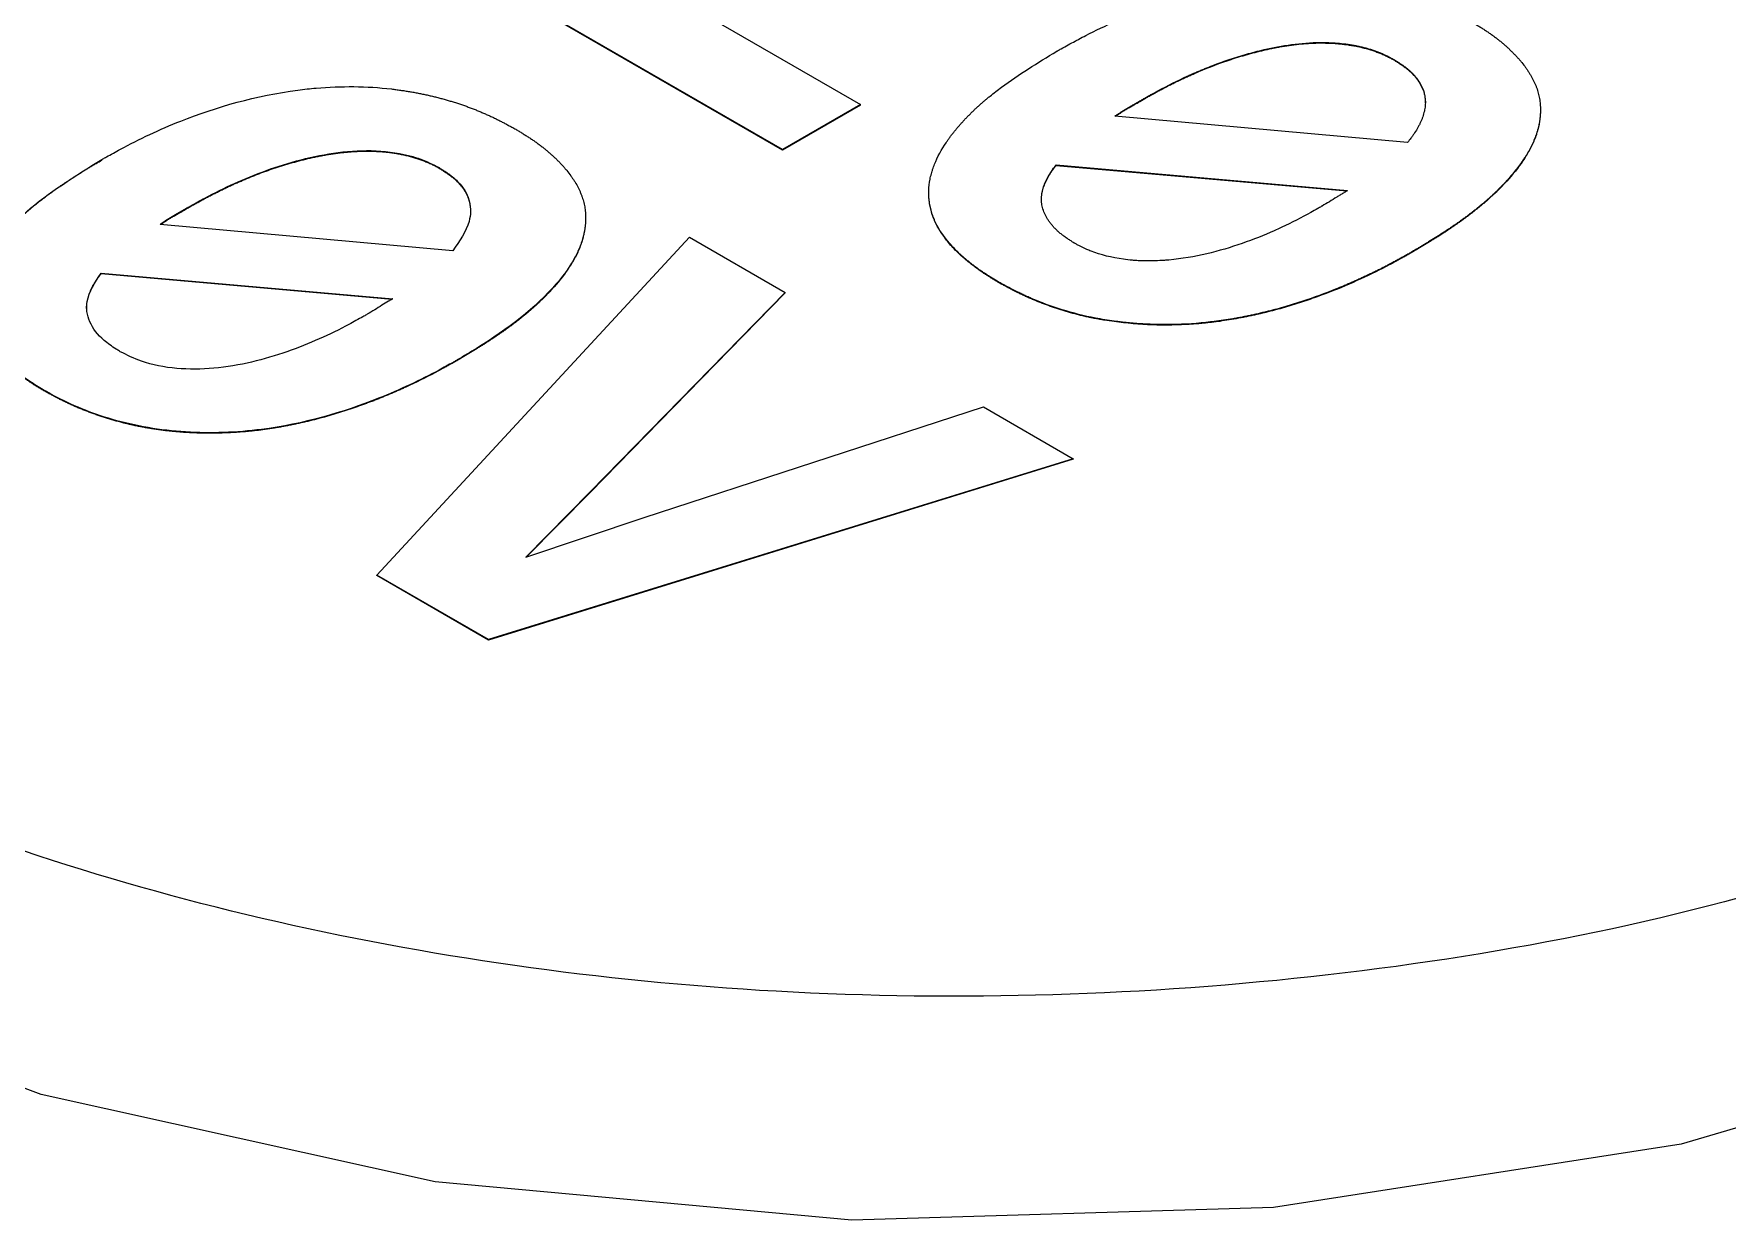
# Model space of a CAD drawing. Header units: millimetres. Extents: x -37 to 256, y 6 to 200.
# Drawn here: x 21.384 to 23.481, y 171.261 to 172.729 of the extents above; entities that cross this region are included whole.
import ezdxf

# ---------------------------------------------------------------- set-up
doc = ezdxf.new("R2010")
doc.units = ezdxf.units.MM

msp = doc.modelspace()

# ---------------------------------------------------------------- linework, layer by layer
at = {"color": 7, "linetype": 'Continuous', "lineweight": 15}
for p, q in [((22.3113, 172.5861), (21.9327, 172.8046)), ((22.3113, 172.5855), (21.9327, 172.804)), ((22.1743, 172.7767), (22.4079, 172.6419)), ((22.4079, 172.6419), (22.3113, 172.5861)), ((22.4079, 172.6413), (22.3113, 172.5855)), ((22.4079, 172.6413), (22.4079, 172.6419)), ((23.0854, 172.5949), (22.7229, 172.6274)), ((22.3113, 172.5861), (22.3113, 172.5855)), ((22.6501, 172.5672), (23.0111, 172.5354)), ((22.6501, 172.5672), (22.6501, 172.5666)), ((22.6501, 172.5666), (23.0102, 172.5349)), ((21.9031, 172.461), (21.5406, 172.4936)), ((21.809, 172.0596), (22.1962, 172.4778)), ((22.1962, 172.4778), (22.3147, 172.4094)), ((23.0911, 172.4591), (23.0911, 172.4597)), ((21.4677, 172.4333), (21.8288, 172.4016)), ((21.4677, 172.4333), (21.4677, 172.4327)), ((21.4677, 172.4327), (21.8279, 172.4011)), ((22.5792, 172.4215), (22.5792, 172.4221)), ((22.3147, 172.4094), (22.0732, 172.1624)), ((22.3147, 172.4088), (22.0732, 172.1618)), ((22.3147, 172.4088), (22.3147, 172.4094)), ((21.9087, 172.3252), (21.9087, 172.3258)), ((21.3969, 172.2876), (21.3969, 172.2883)), ((22.1403, 172.131), (22.5602, 172.2677)), ((22.5602, 172.2677), (22.6714, 172.2035)), ((22.6714, 172.2035), (21.9475, 171.9797)), ((22.6714, 172.2028), (21.9475, 171.9791)), ((22.6714, 172.2035), (22.6714, 172.2028)), ((22.0732, 172.1624), (21.9934, 172.0818)), ((22.0732, 172.1618), (21.9943, 172.0821)), ((22.0732, 172.1618), (22.0732, 172.1624)), ((21.9934, 172.0818), (22.1403, 172.131)), ((21.9475, 171.9797), (21.809, 172.0596)), ((21.809, 172.059), (21.809, 172.0596)), ((21.9475, 171.9791), (21.809, 172.059)), ((21.9475, 171.9791), (21.9475, 171.9797))]:
    msp.add_line(p, q, dxfattribs=at)
at = {"color": 8, "linetype": 'Continuous', "lineweight": 15, "flags": 128}
msp.add_lwpolyline([(25.0279, 172.6778), (24.9975, 172.4768), (24.8622, 172.1853), (24.6249, 171.9165), (24.296, 171.682), (23.8898, 171.4922), (23.4242, 171.3552), (22.9193, 171.2771), (22.3974, 171.2613), (21.8812, 171.3085), (21.3933, 171.4166), (20.9549, 171.5809), (20.5854, 171.7943), (20.3007, 172.0473), (20.1134, 172.329), (20.0317, 172.627), (20.0282, 172.7025)], dxfattribs=at)
at = {"color": 7, "linetype": 'Continuous', "lineweight": 15}
for points, knots in [([(25.0172, 172.6733), (25.0203, 172.7281), (25.0288, 172.8795), (24.9471, 173.1226), (24.789, 173.3832), (24.5625, 173.612), (24.2888, 173.8041), (23.9701, 173.9643), (23.6414, 174.0799), (23.3252, 174.1561), (23.0201, 174.205), (22.7561, 174.2276), (22.5837, 174.2296), (22.5282, 174.2303)], [0, 0, 0, 0, 0.063374, 0.174989, 0.286867, 0.396978, 0.503607, 0.605313, 0.714331, 0.795474, 0.867184, 0.957305, 1, 1, 1, 1]), ([(22.5691, 174.1934), (22.7879, 174.1806), (23.2352, 174.1545), (23.8509, 173.9749), (24.3513, 173.7066), (24.69, 173.3698), (24.8514, 172.9917), (24.8141, 172.5981), (24.5871, 172.2221), (24.2967, 172.0239), (24.1546, 171.927)], [0, 0, 0, 0, 0.1222914, 0.25, 0.3777086, 0.5, 0.6222914, 0.75, 0.8777086, 1, 1, 1, 1]), ([(24.1546, 171.927), (23.9867, 171.845), (23.6434, 171.6773), (22.9921, 171.5463), (22.3102, 171.5247), (21.6552, 171.6179), (21.0718, 171.8134), (20.607, 172.1023), (20.296, 172.4577), (20.2507, 172.716), (20.2286, 172.8423)], [0, 0, 0, 0, 0.122291, 0.25, 0.377709, 0.5, 0.622291, 0.75, 0.877709, 1, 1, 1, 1]), ([(22.6511, 172.7079), (22.6514, 172.7081), (22.6532, 172.7091), (22.6608, 172.7133), (22.6695, 172.7181), (22.6797, 172.7235), (22.696, 172.7321), (22.713, 172.7402), (22.729, 172.7472), (22.7338, 172.7492), (22.7387, 172.7512), (22.7436, 172.7532), (22.7485, 172.7552), (22.7527, 172.7568), (22.7568, 172.7584), (22.766, 172.7619), (22.7762, 172.7656), (22.7866, 172.769), (22.791, 172.7704), (22.7954, 172.7718), (22.8051, 172.7748), (22.815, 172.7776), (22.825, 172.7802), (22.8314, 172.7818), (22.8518, 172.7867), (22.8861, 172.7933), (22.948, 172.7995), (22.9965, 172.7973), (23.0286, 172.7923), (23.0322, 172.7917), (23.0366, 172.791), (23.0401, 172.7903), (23.0445, 172.7895), (23.048, 172.7888), (23.0523, 172.7879), (23.0558, 172.7871), (23.0601, 172.7861), (23.0635, 172.7853), (23.0677, 172.7842), (23.0719, 172.7831), (23.0819, 172.7803), (23.0962, 172.7758), (23.1265, 172.7647), (23.1476, 172.7535), (23.1634, 172.7451)], [0, 0, 0, 0, 0.002571, 0.012857, 0.054, 0.064286, 0.084857, 0.167201, 0.177487, 0.187773, 0.198059, 0.208344, 0.21863, 0.228916, 0.234058, 0.244344, 0.285496, 0.295782, 0.306068, 0.311211, 0.321496, 0.362655, 0.367798, 0.378084, 0.398657, 0.481092, 0.563642, 0.720492, 0.725245, 0.734751, 0.739504, 0.74901, 0.753763, 0.763269, 0.768022, 0.777529, 0.782282, 0.791788, 0.796541, 0.806047, 0.815553, 0.853606, 0.889864, 1, 1, 1, 1]), ([(23.1634, 172.7451), (23.1638, 172.7449), (23.1655, 172.7439), (23.1679, 172.7424), (23.1707, 172.7407), (23.1734, 172.739), (23.1761, 172.7373), (23.1788, 172.7356), (23.1814, 172.7339), (23.1841, 172.7322), (23.1866, 172.7304), (23.1892, 172.7286), (23.1917, 172.7268), (23.1941, 172.725), (23.1959, 172.7236), (23.1983, 172.7217), (23.2006, 172.7199), (23.2029, 172.718), (23.2051, 172.716), (23.2073, 172.7141), (23.2095, 172.7122), (23.211, 172.7107), (23.2131, 172.7087), (23.2151, 172.7067), (23.2171, 172.7047), (23.2191, 172.7027), (23.2214, 172.7002), (23.2242, 172.6971), (23.2276, 172.6929), (23.2309, 172.6887), (23.2339, 172.6844), (23.236, 172.6812), (23.2386, 172.6768), (23.241, 172.6724), (23.243, 172.6679), (23.2445, 172.6645), (23.2461, 172.66), (23.2475, 172.6555), (23.2485, 172.6509), (23.2491, 172.6474), (23.2496, 172.6428), (23.2499, 172.6388), (23.2499, 172.6353), (23.2499, 172.6336), (23.2498, 172.6313), (23.2497, 172.629), (23.2495, 172.6267), (23.2493, 172.6249), (23.2491, 172.6226), (23.2487, 172.6203), (23.2483, 172.618), (23.2478, 172.6158), (23.2473, 172.6135), (23.2467, 172.6112), (23.246, 172.6089), (23.2453, 172.6066), (23.2446, 172.6044), (23.2438, 172.6021), (23.2429, 172.5998), (23.2417, 172.597), (23.2408, 172.5948), (23.2397, 172.5926), (23.2386, 172.5903), (23.2375, 172.5881), (23.236, 172.5854), (23.2348, 172.5832), (23.2332, 172.5804), (23.2318, 172.5783), (23.2301, 172.5756), (23.2287, 172.5734), (23.2268, 172.5707), (23.2253, 172.5686), (23.2233, 172.5659), (23.2217, 172.5638), (23.2197, 172.5612), (23.218, 172.5591), (23.2159, 172.5565), (23.2137, 172.5539), (23.2115, 172.5513), (23.2092, 172.5487), (23.2074, 172.5467), (23.205, 172.5441), (23.2026, 172.5416), (23.1996, 172.5386), (23.1971, 172.5361), (23.1946, 172.5336), (23.192, 172.5311), (23.1893, 172.5287), (23.1866, 172.5263), (23.1839, 172.5238), (23.1806, 172.521), (23.1772, 172.5181), (23.1743, 172.5157), (23.1714, 172.5134), (23.1685, 172.511), (23.165, 172.5082), (23.1613, 172.5055), (23.1577, 172.5027), (23.154, 172.5), (23.1502, 172.4973), (23.1464, 172.4946), (23.1426, 172.492), (23.1387, 172.4893), (23.1348, 172.4867), (23.1308, 172.4841), (23.1268, 172.4815), (23.1228, 172.4789), (23.1187, 172.4764), (23.1146, 172.4739), (23.1105, 172.4713), (23.1064, 172.4688), (23.1022, 172.4663), (23.0971, 172.4633), (23.0934, 172.4611), (23.0911, 172.4597)], [0, 0, 0, 0, 0.002647, 0.013237, 0.018532, 0.023826, 0.034416, 0.039711, 0.045006, 0.055596, 0.06089, 0.066185, 0.076775, 0.08207, 0.087365, 0.09266, 0.10325, 0.108545, 0.113839, 0.124429, 0.129724, 0.135019, 0.140314, 0.150904, 0.156199, 0.161494, 0.172084, 0.182674, 0.193264, 0.214448, 0.225038, 0.235629, 0.246219, 0.267404, 0.277994, 0.288585, 0.299175, 0.320363, 0.330953, 0.341544, 0.352134, 0.373319, 0.378614, 0.383909, 0.389204, 0.399794, 0.405089, 0.410383, 0.415678, 0.426268, 0.431563, 0.436858, 0.447448, 0.452743, 0.458038, 0.468628, 0.473923, 0.479218, 0.489808, 0.495102, 0.505692, 0.510987, 0.516282, 0.526872, 0.532167, 0.542757, 0.548052, 0.558642, 0.563936, 0.574526, 0.579821, 0.590411, 0.595706, 0.606295, 0.61159, 0.62218, 0.627475, 0.638064, 0.648654, 0.653949, 0.664539, 0.669833, 0.680423, 0.691013, 0.701603, 0.706897, 0.717487, 0.728077, 0.733371, 0.743961, 0.754551, 0.76514, 0.77573, 0.781025, 0.791614, 0.802204, 0.812794, 0.823383, 0.833973, 0.844563, 0.855152, 0.865742, 0.876332, 0.886921, 0.897511, 0.9081, 0.91869, 0.929279, 0.939869, 0.950459, 0.961048, 0.971638, 0.982227, 1, 1, 1, 1]), ([(22.7558, 172.6474), (22.7561, 172.6476), (22.7579, 172.6486), (22.7604, 172.65), (22.764, 172.6521), (22.769, 172.6549), (22.7849, 172.6637), (22.8016, 172.672), (22.8166, 172.6788), (22.8197, 172.6802), (22.8221, 172.6812), (22.8253, 172.6826), (22.8293, 172.6843), (22.8359, 172.687), (22.854, 172.6942), (22.8784, 172.7024), (22.9218, 172.7137), (22.9544, 172.7186), (22.9808, 172.7187), (22.9905, 172.7186), (23.001, 172.7178), (23.0104, 172.7166), (23.0147, 172.7159), (23.018, 172.7154), (23.0222, 172.7146), (23.0263, 172.7137), (23.0304, 172.7127), (23.0344, 172.7117), (23.0375, 172.7108), (23.0414, 172.7096), (23.0444, 172.7086), (23.0481, 172.7072), (23.0511, 172.7061), (23.0546, 172.7046), (23.0581, 172.7031), (23.0614, 172.7014), (23.0649, 172.6996), (23.067, 172.6984), (23.0685, 172.6976)], [0, 0, 0, 0, 0.004167, 0.020837, 0.029171, 0.045841, 0.07918, 0.212653, 0.229322, 0.237657, 0.245992, 0.254326, 0.270996, 0.287666, 0.321007, 0.454626, 0.52134, 0.719405, 0.726715, 0.741338, 0.800022, 0.814646, 0.821956, 0.83658, 0.843891, 0.858515, 0.873139, 0.88045, 0.895074, 0.902385, 0.917009, 0.924319, 0.938944, 0.946255, 0.960881, 0.975504, 0.982815, 1, 1, 1, 1]), ([(22.7558, 172.6468), (22.7561, 172.647), (22.7579, 172.648), (22.7604, 172.6494), (22.764, 172.6514), (22.7669, 172.6531), (22.7705, 172.6551), (22.7734, 172.6567), (22.777, 172.6586), (22.7799, 172.6602), (22.7829, 172.6618), (22.7858, 172.6633), (22.7888, 172.6649), (22.7918, 172.6664), (22.7948, 172.6679), (22.7979, 172.6694), (22.8017, 172.6713), (22.8048, 172.6727), (22.8079, 172.6742), (22.8102, 172.6753), (22.8134, 172.6767), (22.8189, 172.6792), (22.8365, 172.6869), (22.8549, 172.6939), (22.8724, 172.6995), (22.8777, 172.7012), (22.883, 172.7027), (22.8884, 172.7043), (22.8938, 172.7057), (22.8993, 172.7072), (22.9048, 172.7085), (22.9104, 172.7098), (22.916, 172.7111), (22.9216, 172.7122), (22.9273, 172.7133), (22.9331, 172.7142), (22.9389, 172.7151), (22.9506, 172.7167), (22.9626, 172.7177), (22.9746, 172.7181), (22.9796, 172.7181), (22.9846, 172.718), (22.9886, 172.7179), (22.9936, 172.7177), (22.9975, 172.7174), (23.0025, 172.717), (23.0064, 172.7165), (23.0103, 172.716), (23.0142, 172.7154), (23.018, 172.7148), (23.0228, 172.7139), (23.0265, 172.7131), (23.0302, 172.7122), (23.0338, 172.7112), (23.0374, 172.7102), (23.041, 172.7091), (23.0444, 172.708), (23.0478, 172.7067), (23.0512, 172.7054), (23.0544, 172.7041), (23.0576, 172.7027), (23.0612, 172.7009), (23.0646, 172.6991), (23.0672, 172.6977), (23.0685, 172.697)], [0, 0, 0, 0, 0.004162, 0.020811, 0.029136, 0.045785, 0.054109, 0.070758, 0.079083, 0.095732, 0.104057, 0.112381, 0.12903, 0.137355, 0.145679, 0.162329, 0.170653, 0.187302, 0.195627, 0.203952, 0.212276, 0.228925, 0.262226, 0.395622, 0.412271, 0.428921, 0.445571, 0.46222, 0.47887, 0.495519, 0.512169, 0.528819, 0.545469, 0.562119, 0.57877, 0.595421, 0.612071, 0.628722, 0.695464, 0.712116, 0.728768, 0.737093, 0.753746, 0.762071, 0.778725, 0.78705, 0.803704, 0.812029, 0.820354, 0.837007, 0.845333, 0.861987, 0.870312, 0.878637, 0.895291, 0.903616, 0.911941, 0.928595, 0.93692, 0.945246, 0.961902, 0.970227, 0.985111, 1, 1, 1, 1]), ([(22.5792, 172.4221), (22.5789, 172.4223), (22.5771, 172.4234), (22.5747, 172.4248), (22.572, 172.4265), (22.5692, 172.4282), (22.5665, 172.4299), (22.5639, 172.4316), (22.5612, 172.4333), (22.5586, 172.4351), (22.556, 172.4368), (22.5535, 172.4386), (22.551, 172.4404), (22.5486, 172.4423), (22.5468, 172.4437), (22.5444, 172.4455), (22.5421, 172.4474), (22.5398, 172.4493), (22.5375, 172.4512), (22.5353, 172.4531), (22.5331, 172.4551), (22.5315, 172.4565), (22.5294, 172.4585), (22.5274, 172.4605), (22.5254, 172.4625), (22.5224, 172.4655), (22.5126, 172.4763), (22.5044, 172.4882), (22.4994, 172.4994), (22.498, 172.5028), (22.4964, 172.5073), (22.4952, 172.5119), (22.4941, 172.5165), (22.4935, 172.5199), (22.4929, 172.5245), (22.4925, 172.5285), (22.4924, 172.5326), (22.4925, 172.5389), (22.4933, 172.5459), (22.4947, 172.5522), (22.4953, 172.5545), (22.4959, 172.5567), (22.4965, 172.559), (22.4978, 172.563), (22.5022, 172.5749), (22.5084, 172.5866), (22.5154, 172.5968), (22.5169, 172.5989), (22.5188, 172.6016), (22.5204, 172.6037), (22.5225, 172.6063), (22.5245, 172.609), (22.5267, 172.6116), (22.5289, 172.6142), (22.5306, 172.6162), (22.5329, 172.6188), (22.5352, 172.6214), (22.5376, 172.6239), (22.54, 172.6264), (22.5425, 172.6289), (22.545, 172.6314), (22.5475, 172.6339), (22.5501, 172.6364), (22.5533, 172.6393), (22.556, 172.6418), (22.5587, 172.6442), (22.5615, 172.6466), (22.5649, 172.6494), (22.5718, 172.6551), (22.5982, 172.6757), (22.6274, 172.6935), (22.6511, 172.7079)], [0, 0, 0, 0, 0.002646, 0.01323, 0.018521, 0.023813, 0.034397, 0.039689, 0.044981, 0.055565, 0.060857, 0.066149, 0.076733, 0.082025, 0.087317, 0.092608, 0.103192, 0.108484, 0.113776, 0.12436, 0.129652, 0.134944, 0.140236, 0.15082, 0.156112, 0.161404, 0.182576, 0.267606, 0.278191, 0.288776, 0.29936, 0.320533, 0.331118, 0.341702, 0.352286, 0.37346, 0.378752, 0.389336, 0.431722, 0.442306, 0.447598, 0.45289, 0.463474, 0.468766, 0.489937, 0.574836, 0.580128, 0.590712, 0.596004, 0.606587, 0.611879, 0.622463, 0.633047, 0.638339, 0.648923, 0.654214, 0.664798, 0.675382, 0.680674, 0.691258, 0.701842, 0.707134, 0.717717, 0.728301, 0.738885, 0.744177, 0.754761, 0.765344, 0.775928, 0.818272, 1, 1, 1, 1]), ([(23.0685, 172.6976), (23.0689, 172.6974), (23.0706, 172.6963), (23.0736, 172.6944), (23.0776, 172.6918), (23.0814, 172.6891), (23.085, 172.6864), (23.0883, 172.6835), (23.0914, 172.6805), (23.0943, 172.6775), (23.0969, 172.6743), (23.0988, 172.6717), (23.1005, 172.669), (23.1021, 172.6662), (23.1036, 172.6629), (23.105, 172.6595), (23.1058, 172.6567), (23.1065, 172.6538), (23.107, 172.6509), (23.1074, 172.6475), (23.1075, 172.644), (23.1073, 172.6405), (23.1069, 172.6371), (23.1062, 172.6336), (23.1053, 172.6302), (23.1043, 172.6268), (23.103, 172.6234), (23.1016, 172.62), (23.1, 172.6167), (23.0977, 172.6123), (23.0949, 172.6079), (23.092, 172.6036), (23.089, 172.5996), (23.0868, 172.5967), (23.0854, 172.5949)], [0, 0, 0, 0, 0.00781, 0.039048, 0.070288, 0.10153, 0.132778, 0.164026, 0.195274, 0.226522, 0.25777, 0.289018, 0.304638, 0.335885, 0.367133, 0.39838, 0.429626, 0.445246, 0.476492, 0.507738, 0.538984, 0.570229, 0.601474, 0.632718, 0.663961, 0.695203, 0.726444, 0.757685, 0.788927, 0.820168, 0.882673, 0.913913, 0.945151, 1, 1, 1, 1]), ([(23.0685, 172.697), (23.0689, 172.6968), (23.0706, 172.6957), (23.0736, 172.6938), (23.0776, 172.6912), (23.0814, 172.6885), (23.085, 172.6858), (23.0883, 172.6829), (23.0914, 172.6799), (23.0943, 172.6769), (23.0969, 172.6737), (23.0988, 172.6711), (23.1005, 172.6684), (23.1021, 172.6656), (23.1036, 172.6623), (23.105, 172.6589), (23.1058, 172.656), (23.1065, 172.6532), (23.107, 172.6503), (23.1074, 172.647), (23.1074, 172.6448), (23.1074, 172.6438)], [0, 0, 0, 0, 0.014603, 0.073014, 0.131429, 0.189849, 0.248277, 0.306708, 0.365138, 0.423567, 0.481997, 0.540426, 0.569634, 0.628063, 0.686492, 0.74492, 0.803347, 0.832555, 0.890981, 0.949406, 1, 1, 1, 1]), ([(21.4687, 172.574), (21.4691, 172.5742), (21.4709, 172.5752), (21.4785, 172.5794), (21.5088, 172.5962), (21.5809, 172.6304), (21.6667, 172.6551), (21.7569, 172.6649), (21.7977, 172.6647), (21.8309, 172.6607), (21.8346, 172.6602), (21.8393, 172.6595), (21.843, 172.659), (21.8467, 172.6584), (21.8503, 172.6578), (21.854, 172.6572), (21.8586, 172.6563), (21.8622, 172.6556), (21.8658, 172.6549), (21.8694, 172.6541), (21.873, 172.6533), (21.8774, 172.6523), (21.881, 172.6515), (21.8853, 172.6504), (21.8888, 172.6494), (21.8923, 172.6485), (21.8957, 172.6475), (21.8991, 172.6465), (21.9033, 172.6452), (21.9067, 172.6442), (21.9109, 172.6428), (21.9142, 172.6417), (21.9183, 172.6403), (21.9215, 172.6391), (21.9255, 172.6376), (21.9287, 172.6364), (21.9327, 172.6348), (21.9358, 172.6335), (21.9397, 172.6319), (21.9427, 172.6306), (21.9465, 172.6289), (21.9495, 172.6276), (21.9533, 172.6258), (21.9562, 172.6244), (21.9598, 172.6226), (21.9634, 172.6208), (21.9669, 172.6189), (21.9705, 172.617), (21.9733, 172.6155), (21.977, 172.6135), (21.9794, 172.6122), (21.9811, 172.6113)], [0, 0, 0, 0, 0.002575, 0.012876, 0.05408, 0.21932, 0.493122, 0.532568, 0.692465, 0.697393, 0.707247, 0.712175, 0.722029, 0.726957, 0.731884, 0.741739, 0.746666, 0.756521, 0.761448, 0.766375, 0.77623, 0.781158, 0.791013, 0.79594, 0.805795, 0.810722, 0.815649, 0.825504, 0.830431, 0.840286, 0.845213, 0.855068, 0.859995, 0.86985, 0.874777, 0.884632, 0.889559, 0.899414, 0.904341, 0.914196, 0.919123, 0.928978, 0.933905, 0.94376, 0.948687, 0.958542, 0.968397, 0.973324, 0.983178, 0.988105, 1, 1, 1, 1]), ([(22.7229, 172.6274), (22.7233, 172.6277), (22.7249, 172.6288), (22.7278, 172.6307), (22.7317, 172.6333), (22.7358, 172.6359), (22.74, 172.6383), (22.7443, 172.6408), (22.7496, 172.6438), (22.7534, 172.646), (22.7558, 172.6474)], [0, 0, 0, 0, 0.0314193, 0.1570979, 0.2827843, 0.4084723, 0.5341557, 0.6598345, 0.7855119, 1, 1, 1, 1]), ([(22.7237, 172.6274), (22.7238, 172.6274), (22.7251, 172.6283), (22.7278, 172.6301), (22.7317, 172.6327), (22.7358, 172.6353), (22.74, 172.6377), (22.7443, 172.6402), (22.7496, 172.6432), (22.7534, 172.6454), (22.7558, 172.6468)], [0, 0, 0, 0, 0.005882, 0.134874, 0.263874, 0.392876, 0.521873, 0.650866, 0.779857, 1, 1, 1, 1]), ([(23.2499, 172.6331), (23.2499, 172.6331), (23.2499, 172.6324), (23.2498, 172.6307), (23.2495, 172.6243), (23.2484, 172.6174), (23.2468, 172.6111), (23.246, 172.6083), (23.2453, 172.606), (23.2446, 172.6037), (23.2438, 172.6015), (23.2429, 172.5992), (23.2417, 172.5964), (23.2408, 172.5942), (23.2397, 172.5919), (23.2386, 172.5897), (23.2375, 172.5875), (23.236, 172.5847), (23.2348, 172.5825), (23.2332, 172.5798), (23.2318, 172.5776), (23.2294, 172.5738), (23.2217, 172.5626), (23.2122, 172.5511), (23.2025, 172.5409), (23.1996, 172.5379), (23.1935, 172.5319), (23.1871, 172.5261), (23.1805, 172.5203), (23.1771, 172.5174), (23.1743, 172.5151), (23.1714, 172.5127), (23.1684, 172.5104), (23.1649, 172.5076), (23.1613, 172.5048), (23.1576, 172.5021), (23.1539, 172.4993), (23.1501, 172.4966), (23.1464, 172.494), (23.1425, 172.4913), (23.1386, 172.4886), (23.1347, 172.486), (23.1308, 172.4834), (23.1268, 172.4808), (23.1227, 172.4783), (23.1187, 172.4757), (23.1146, 172.4732), (23.1104, 172.4707), (23.1063, 172.4682), (23.1021, 172.4657), (23.0971, 172.4626), (23.0934, 172.4604), (23.0911, 172.4591)], [0, 0, 0, 0, 0.000563, 0.009154, 0.026335, 0.095126, 0.112307, 0.120898, 0.138079, 0.146669, 0.155259, 0.17244, 0.18103, 0.198211, 0.206801, 0.215391, 0.232572, 0.241162, 0.258343, 0.266933, 0.284114, 0.292704, 0.327069, 0.464699, 0.481879, 0.49906, 0.51624, 0.58498, 0.602161, 0.619341, 0.636521, 0.645111, 0.662292, 0.679472, 0.696652, 0.713833, 0.731013, 0.748193, 0.765373, 0.782554, 0.799734, 0.816914, 0.834094, 0.851275, 0.868455, 0.885635, 0.902815, 0.919995, 0.937175, 0.954356, 0.971536, 1, 1, 1, 1]), ([(21.9811, 172.6113), (21.9814, 172.6111), (21.9832, 172.61), (21.9856, 172.6086), (21.9883, 172.6069), (21.991, 172.6052), (21.9938, 172.6035), (21.9964, 172.6018), (21.9991, 172.6001), (22.0017, 172.5983), (22.0043, 172.5965), (22.0068, 172.5948), (22.0093, 172.5929), (22.0118, 172.5911), (22.0136, 172.5897), (22.0159, 172.5879), (22.0183, 172.586), (22.0205, 172.5841), (22.0228, 172.5822), (22.025, 172.5803), (22.0271, 172.5783), (22.0287, 172.5768), (22.0308, 172.5749), (22.0328, 172.5729), (22.0348, 172.5709), (22.0367, 172.5688), (22.0391, 172.5663), (22.0418, 172.5632), (22.0453, 172.5591), (22.0486, 172.5548), (22.0515, 172.5505), (22.0536, 172.5473), (22.0563, 172.5429), (22.0586, 172.5385), (22.0607, 172.5341), (22.0621, 172.5307), (22.0638, 172.5262), (22.0652, 172.5216), (22.0662, 172.517), (22.0667, 172.5136), (22.0673, 172.509), (22.0675, 172.5049), (22.0676, 172.5015), (22.0676, 172.4997), (22.0675, 172.4974), (22.0674, 172.4951), (22.0672, 172.4928), (22.067, 172.4911), (22.0667, 172.4888), (22.0664, 172.4865), (22.0659, 172.4842), (22.0655, 172.4819), (22.0649, 172.4796), (22.0643, 172.4773), (22.0637, 172.475), (22.063, 172.4728), (22.0622, 172.4705), (22.0614, 172.4682), (22.0606, 172.466), (22.0594, 172.4632), (22.0584, 172.4609), (22.0574, 172.4587), (22.0563, 172.4565), (22.0552, 172.4543), (22.0531, 172.4504), (22.0464, 172.4389), (22.016, 172.3981), (21.9641, 172.3587), (21.9167, 172.3305), (21.9087, 172.3258)], [0, 0, 0, 0, 0.00265, 0.013252, 0.018553, 0.023854, 0.034456, 0.039757, 0.045059, 0.055661, 0.060962, 0.066263, 0.076866, 0.082167, 0.087468, 0.092769, 0.103371, 0.108672, 0.113973, 0.124576, 0.129877, 0.135178, 0.140479, 0.151081, 0.156382, 0.161683, 0.172286, 0.182888, 0.193491, 0.2147, 0.225303, 0.235906, 0.246508, 0.267718, 0.278321, 0.288924, 0.299527, 0.320739, 0.331342, 0.341945, 0.352548, 0.373758, 0.379059, 0.38436, 0.389661, 0.400263, 0.405565, 0.410866, 0.416167, 0.426769, 0.43207, 0.437371, 0.447974, 0.453275, 0.458576, 0.469179, 0.47448, 0.479781, 0.490383, 0.495684, 0.506287, 0.511588, 0.516889, 0.527491, 0.532792, 0.554, 0.638971, 0.939448, 1, 1, 1, 1]), ([(21.5734, 172.5136), (21.5738, 172.5138), (21.5756, 172.5148), (21.5831, 172.519), (21.6133, 172.5359), (21.6703, 172.562), (21.744, 172.5825), (21.8083, 172.5863), (21.8427, 172.5809), (21.8684, 172.5728), (21.8785, 172.5677), (21.8862, 172.5638)], [0, 0, 0, 0, 0.0041746, 0.0208728, 0.0876688, 0.3559335, 0.6260993, 0.7562742, 0.8875627, 0.9152416, 1, 1, 1, 1]), ([(21.5734, 172.5129), (21.5738, 172.5131), (21.5756, 172.5142), (21.5781, 172.5156), (21.5817, 172.5176), (21.5845, 172.5192), (21.5881, 172.5212), (21.591, 172.5228), (21.5947, 172.5248), (21.5976, 172.5264), (21.6005, 172.5279), (21.6035, 172.5295), (21.6065, 172.531), (21.6095, 172.5325), (21.6125, 172.534), (21.6155, 172.5355), (21.6194, 172.5374), (21.6224, 172.5389), (21.6256, 172.5403), (21.6279, 172.5414), (21.631, 172.5429), (21.6342, 172.5443), (21.6373, 172.5457), (21.6397, 172.5467), (21.6429, 172.5481), (21.647, 172.5498), (21.6518, 172.5518), (21.6568, 172.5538), (21.6617, 172.5558), (21.6668, 172.5577), (21.6735, 172.5601), (21.6804, 172.5625), (21.6873, 172.5648), (21.6926, 172.5665), (21.6979, 172.5681), (21.7033, 172.5696), (21.7087, 172.5711), (21.7141, 172.5726), (21.7196, 172.574), (21.7251, 172.5753), (21.7307, 172.5766), (21.7354, 172.5776), (21.7401, 172.5785), (21.7449, 172.5794), (21.7507, 172.5804), (21.7555, 172.5811), (21.7604, 172.5818), (21.7653, 172.5824), (21.7702, 172.5829), (21.7751, 172.5833), (21.7791, 172.5836), (21.7841, 172.5839), (21.7891, 172.5841), (21.7941, 172.5842), (21.7991, 172.5842), (21.8031, 172.5842), (21.8071, 172.584), (21.811, 172.5838), (21.815, 172.5836), (21.82, 172.5831), (21.8239, 172.5827), (21.8278, 172.5822), (21.8317, 172.5816), (21.8355, 172.5809), (21.8403, 172.58), (21.844, 172.5792), (21.8477, 172.5783), (21.8514, 172.5774), (21.8549, 172.5764), (21.8585, 172.5753), (21.8619, 172.5741), (21.8654, 172.5729), (21.8695, 172.5713), (21.8727, 172.57), (21.8759, 172.5685), (21.8788, 172.5671), (21.8822, 172.5653), (21.8849, 172.5639), (21.8862, 172.5631)], [0, 0, 0, 0, 0.004162, 0.020809, 0.029132, 0.045779, 0.054103, 0.07075, 0.079073, 0.09572, 0.104044, 0.112367, 0.129015, 0.137338, 0.145662, 0.162309, 0.170632, 0.187279, 0.195603, 0.203927, 0.21225, 0.228897, 0.237221, 0.245544, 0.253868, 0.270515, 0.287162, 0.30381, 0.320457, 0.337104, 0.353752, 0.38705, 0.403697, 0.420345, 0.436993, 0.45364, 0.470288, 0.486935, 0.503583, 0.520231, 0.536878, 0.553527, 0.56185, 0.578499, 0.595148, 0.611796, 0.62012, 0.636769, 0.653418, 0.661742, 0.678391, 0.686715, 0.703365, 0.720015, 0.728339, 0.74499, 0.753314, 0.761638, 0.77829, 0.786614, 0.803265, 0.811589, 0.819913, 0.836565, 0.844889, 0.861541, 0.869865, 0.878189, 0.894841, 0.903165, 0.911489, 0.928141, 0.936466, 0.953119, 0.961444, 0.969768, 0.984881, 1, 1, 1, 1]), ([(21.3969, 172.2883), (21.3965, 172.2885), (21.3948, 172.2895), (21.3876, 172.2939), (21.3588, 172.3119), (21.3226, 172.3456), (21.3056, 172.3952), (21.3198, 172.4512), (21.3727, 172.5142), (21.4355, 172.5533), (21.4687, 172.574)], [0, 0, 0, 0, 0.002654, 0.013269, 0.05574, 0.227851, 0.369706, 0.511163, 0.74144, 1, 1, 1, 1]), ([(21.3969, 172.2876), (21.3965, 172.2878), (21.3948, 172.2889), (21.3924, 172.2904), (21.3896, 172.292), (21.3869, 172.2937), (21.3842, 172.2954), (21.3815, 172.2971), (21.3789, 172.2989), (21.3762, 172.3006), (21.3737, 172.3024), (21.3711, 172.3042), (21.3687, 172.306), (21.3662, 172.3078), (21.3644, 172.3092), (21.362, 172.3111), (21.3597, 172.3129), (21.3574, 172.3148), (21.3552, 172.3167), (21.353, 172.3187), (21.3508, 172.3206), (21.3492, 172.3221), (21.3471, 172.324), (21.345, 172.326), (21.343, 172.328), (21.341, 172.33), (21.3387, 172.3325), (21.335, 172.3367), (21.3316, 172.3408), (21.3285, 172.3451), (21.3262, 172.3483), (21.3241, 172.3515), (21.3214, 172.3559), (21.3191, 172.3603), (21.3171, 172.3648), (21.3157, 172.3682), (21.3141, 172.3727), (21.3129, 172.3773), (21.3118, 172.3818), (21.3112, 172.3853), (21.3105, 172.3899), (21.3102, 172.3939), (21.3101, 172.3974), (21.3101, 172.3997), (21.3102, 172.402), (21.3103, 172.4043), (21.3104, 172.406), (21.3107, 172.4083), (21.311, 172.4107), (21.3114, 172.4129), (21.3118, 172.4152), (21.3123, 172.4175), (21.3129, 172.4198), (21.3135, 172.4221), (21.3142, 172.4244), (21.3149, 172.4267), (21.3156, 172.4289), (21.3165, 172.4312), (21.3176, 172.434), (21.3185, 172.4362), (21.3195, 172.4385), (21.3205, 172.4407), (21.3215, 172.4429), (21.3229, 172.4457), (21.3241, 172.4479), (21.3253, 172.4501), (21.3266, 172.4523), (21.3279, 172.4545), (21.3296, 172.4572), (21.331, 172.4594), (21.3328, 172.4621), (21.3344, 172.4642), (21.3363, 172.4669), (21.3383, 172.4695), (21.3403, 172.4721), (21.3424, 172.4748), (21.3441, 172.4768), (21.3463, 172.4794), (21.3485, 172.482), (21.3508, 172.4846), (21.3531, 172.4872), (21.355, 172.4892), (21.3574, 172.4917), (21.3599, 172.4942), (21.3629, 172.4972), (21.3654, 172.4997), (21.368, 172.5022), (21.3707, 172.5046), (21.3734, 172.5071), (21.3761, 172.5095), (21.3789, 172.5119), (21.3823, 172.5147), (21.3857, 172.5176), (21.3892, 172.5204), (21.3922, 172.5227), (21.3951, 172.525), (21.3982, 172.5273), (21.4018, 172.5301), (21.4055, 172.5328), (21.4093, 172.5355), (21.4131, 172.5382), (21.4169, 172.5409), (21.4208, 172.5435), (21.4247, 172.5461), (21.4286, 172.5487), (21.4326, 172.5513), (21.4366, 172.5539), (21.4407, 172.5565), (21.4448, 172.559), (21.4489, 172.5615), (21.4531, 172.564), (21.4572, 172.5665), (21.4624, 172.5696), (21.4663, 172.5719), (21.4687, 172.5734)], [0, 0, 0, 0, 0.002645, 0.013225, 0.018515, 0.023805, 0.034385, 0.039675, 0.044965, 0.055546, 0.060836, 0.066126, 0.076707, 0.081997, 0.087287, 0.092577, 0.103158, 0.108448, 0.113738, 0.124318, 0.129608, 0.134898, 0.140188, 0.150769, 0.156059, 0.161349, 0.17193, 0.182511, 0.203676, 0.214257, 0.224838, 0.235418, 0.245999, 0.267167, 0.277748, 0.288329, 0.29891, 0.320077, 0.330657, 0.341238, 0.351819, 0.372985, 0.378275, 0.383565, 0.394146, 0.399436, 0.404727, 0.410017, 0.420598, 0.425888, 0.431178, 0.441759, 0.447049, 0.452339, 0.462919, 0.468209, 0.4735, 0.48408, 0.48937, 0.499951, 0.505241, 0.510531, 0.521111, 0.526401, 0.536982, 0.542272, 0.547562, 0.558143, 0.563433, 0.574013, 0.579303, 0.589884, 0.595174, 0.605754, 0.616334, 0.621624, 0.632205, 0.637495, 0.648075, 0.658655, 0.663945, 0.674525, 0.679816, 0.690396, 0.700976, 0.711556, 0.716846, 0.727427, 0.738007, 0.743297, 0.753877, 0.764457, 0.775038, 0.785618, 0.796198, 0.801488, 0.812068, 0.822648, 0.833229, 0.843809, 0.854389, 0.864969, 0.875549, 0.886129, 0.89671, 0.90729, 0.91787, 0.92845, 0.93903, 0.94961, 0.96019, 0.97077, 0.98135, 1, 1, 1, 1]), ([(21.8862, 172.5638), (21.8865, 172.5635), (21.8882, 172.5625), (21.8912, 172.5606), (21.8952, 172.558), (21.9029, 172.5526), (21.9157, 172.5411), (21.926, 172.5212), (21.9249, 172.4922), (21.9114, 172.4729), (21.9031, 172.461)], [0, 0, 0, 0, 0.007833, 0.039168, 0.070503, 0.101842, 0.227821, 0.439455, 0.654973, 1, 1, 1, 1]), ([(21.8862, 172.5631), (21.8865, 172.5629), (21.8882, 172.5619), (21.8912, 172.5599), (21.8952, 172.5573), (21.899, 172.5547), (21.9026, 172.5519), (21.906, 172.549), (21.9091, 172.5461), (21.9119, 172.543), (21.9145, 172.5399), (21.9164, 172.5372), (21.9182, 172.5345), (21.9197, 172.5318), (21.9213, 172.5284), (21.9226, 172.525), (21.9235, 172.5222), (21.9242, 172.5193), (21.9244, 172.5176), (21.9246, 172.5165)], [0, 0, 0, 0, 0.0164116, 0.0820587, 0.1477091, 0.2133657, 0.2790314, 0.3446995, 0.4103671, 0.4760346, 0.5417019, 0.607369, 0.6401948, 0.7058614, 0.7715278, 0.8371932, 0.9028576, 0.935683, 1, 1, 1, 1]), ([(22.6737, 172.4698), (22.6734, 172.4701), (22.6717, 172.4711), (22.6686, 172.473), (22.6647, 172.4756), (22.6608, 172.4783), (22.6571, 172.481), (22.6537, 172.4839), (22.6505, 172.4868), (22.6475, 172.4898), (22.6453, 172.4924), (22.6432, 172.495), (22.6412, 172.4977), (22.6391, 172.5009), (22.6376, 172.5037), (22.6362, 172.5064), (22.6351, 172.5092), (22.6339, 172.5126), (22.633, 172.5161), (22.6325, 172.5189), (22.6321, 172.5218), (22.632, 172.5247), (22.6321, 172.5282), (22.6326, 172.5316), (22.6333, 172.5351), (22.6342, 172.5385), (22.6353, 172.5419), (22.6366, 172.5453), (22.6381, 172.5486), (22.6398, 172.552), (22.6417, 172.5552), (22.6438, 172.5585), (22.6466, 172.5625), (22.6487, 172.5654), (22.6501, 172.5672)], [0, 0, 0, 0, 0.008203, 0.041018, 0.073833, 0.106651, 0.139473, 0.172296, 0.205119, 0.237942, 0.270765, 0.287173, 0.319995, 0.352818, 0.38564, 0.402048, 0.434871, 0.467693, 0.500516, 0.533339, 0.549747, 0.582572, 0.615397, 0.64822, 0.681041, 0.71386, 0.746678, 0.779496, 0.812315, 0.845134, 0.877954, 0.910771, 0.943587, 1, 1, 1, 1]), ([(22.6321, 172.5242), (22.6321, 172.5253), (22.6321, 172.5276), (22.6326, 172.531), (22.6333, 172.5345), (22.6342, 172.5379), (22.6353, 172.5413), (22.6366, 172.5447), (22.6381, 172.548), (22.6398, 172.5514), (22.6417, 172.5546), (22.6438, 172.5579), (22.6466, 172.5619), (22.6487, 172.5648), (22.6501, 172.5666)], [0, 0, 0, 0, 0.07565, 0.154537, 0.233418, 0.312295, 0.391169, 0.470044, 0.54892, 0.627798, 0.706676, 0.785549, 0.864417, 1, 1, 1, 1]), ([(22.5792, 172.4215), (22.5789, 172.4217), (22.5771, 172.4227), (22.5747, 172.4242), (22.572, 172.4259), (22.5692, 172.4276), (22.5665, 172.4293), (22.5639, 172.431), (22.5612, 172.4327), (22.5579, 172.4349), (22.5503, 172.4402), (22.5437, 172.4454), (22.5375, 172.4506), (22.5353, 172.4525), (22.5326, 172.4549), (22.5267, 172.4603), (22.5199, 172.4674), (22.5139, 172.4747), (22.5108, 172.479), (22.5063, 172.4854), (22.5024, 172.492), (22.4994, 172.4987), (22.4981, 172.5021), (22.4965, 172.5066), (22.4952, 172.5112), (22.4942, 172.5157), (22.4935, 172.5192), (22.4929, 172.5238), (22.4925, 172.5278), (22.4925, 172.5313), (22.4924, 172.5328), (22.4925, 172.5337), (22.4925, 172.5341)], [0, 0, 0, 0, 0.006837, 0.0341849, 0.0478588, 0.0615328, 0.0888811, 0.1025551, 0.1162292, 0.1435784, 0.170928, 0.2804057, 0.2940797, 0.3214286, 0.3351027, 0.3624518, 0.4719458, 0.5266553, 0.5540048, 0.5813544, 0.6908831, 0.7182339, 0.7455844, 0.7729346, 0.8276461, 0.8549956, 0.8823453, 0.909695, 0.9644073, 0.9780815, 0.9917557, 1, 1, 1, 1]), ([(23.0111, 172.5354), (23.0108, 172.5352), (23.0091, 172.5342), (23.0059, 172.5323), (23.0018, 172.5298), (22.996, 172.5263), (22.9888, 172.5216), (22.9826, 172.518), (22.9796, 172.5162)], [0, 0, 0, 0, 0.03265, 0.163251, 0.293853, 0.424456, 0.712212, 1, 1, 1, 1]), ([(21.5406, 172.4936), (21.5409, 172.4938), (21.5425, 172.4949), (21.5467, 172.4978), (21.5534, 172.502), (21.563, 172.5075), (21.5696, 172.5113), (21.5734, 172.5136)], [0, 0, 0, 0, 0.03142, 0.157102, 0.408546, 0.659942, 1, 1, 1, 1]), ([(21.5414, 172.4935), (21.5414, 172.4935), (21.5428, 172.4945), (21.5454, 172.4963), (21.5494, 172.4989), (21.5535, 172.5014), (21.5577, 172.5039), (21.5619, 172.5063), (21.5672, 172.5093), (21.571, 172.5115), (21.5734, 172.5129)], [0, 0, 0, 0, 0.005882, 0.134874, 0.263874, 0.392876, 0.521873, 0.650866, 0.779857, 1, 1, 1, 1]), ([(22.0676, 172.4992), (22.0676, 172.4992), (22.0675, 172.498), (22.0673, 172.4922), (22.0664, 172.4853), (22.0649, 172.479), (22.0643, 172.4767), (22.0634, 172.4733), (22.0621, 172.4693), (22.0605, 172.4653), (22.0594, 172.4625), (22.0584, 172.4603), (22.0574, 172.4581), (22.0563, 172.4558), (22.0552, 172.4536), (22.0537, 172.4509), (22.0524, 172.4487), (22.0508, 172.4459), (22.0495, 172.4438), (22.047, 172.44), (22.0393, 172.4287), (22.0298, 172.4172), (22.0202, 172.4071), (22.0177, 172.4045), (22.0152, 172.402), (22.0127, 172.3996), (22.0095, 172.3966), (22.0069, 172.3942), (22.0042, 172.3917), (22.0015, 172.3893), (21.9981, 172.3864), (21.9948, 172.3836), (21.9919, 172.3812), (21.989, 172.3788), (21.9861, 172.3765), (21.9825, 172.3737), (21.9789, 172.3709), (21.9753, 172.3682), (21.9715, 172.3655), (21.9678, 172.3628), (21.964, 172.3601), (21.9602, 172.3574), (21.9563, 172.3548), (21.9524, 172.3522), (21.9484, 172.3496), (21.9444, 172.347), (21.9404, 172.3444), (21.9363, 172.3419), (21.9322, 172.3393), (21.9281, 172.3368), (21.9239, 172.3343), (21.9198, 172.3318), (21.9147, 172.3288), (21.911, 172.3266), (21.9087, 172.3252)], [0, 0, 0, 0, 0.000633, 0.017814, 0.086604, 0.103785, 0.112375, 0.120965, 0.155333, 0.172514, 0.181104, 0.198285, 0.206875, 0.215465, 0.232646, 0.241236, 0.258417, 0.267007, 0.284187, 0.292777, 0.327142, 0.464771, 0.481951, 0.499132, 0.507722, 0.524902, 0.542082, 0.559263, 0.567853, 0.585033, 0.602213, 0.619394, 0.636574, 0.645164, 0.662344, 0.679524, 0.696704, 0.713885, 0.731065, 0.748245, 0.765425, 0.782605, 0.799786, 0.816966, 0.834146, 0.851326, 0.868506, 0.885686, 0.902866, 0.920046, 0.937226, 0.954406, 0.971586, 1, 1, 1, 1]), ([(22.9796, 172.5162), (22.9792, 172.516), (22.9774, 172.515), (22.9728, 172.5124), (22.957, 172.5035), (22.939, 172.4943), (22.9108, 172.4813), (22.8676, 172.4642), (22.8201, 172.4519), (22.7843, 172.449), (22.773, 172.4483), (22.7625, 172.4481), (22.7521, 172.4486), (22.7483, 172.4488), (22.7418, 172.4493), (22.7228, 172.4515), (22.7045, 172.456), (22.6882, 172.4625), (22.6828, 172.4651), (22.6773, 172.468), (22.6749, 172.4692), (22.6737, 172.4698)], [0, 0, 0, 0, 0.004273, 0.021365, 0.05555, 0.192406, 0.226593, 0.363568, 0.640923, 0.657087, 0.673252, 0.738075, 0.746157, 0.762324, 0.770405, 0.802764, 0.927195, 0.936247, 0.972501, 0.986249, 1, 1, 1, 1]), ([(23.0911, 172.4597), (23.0907, 172.4595), (23.0889, 172.4585), (23.0857, 172.4566), (23.0814, 172.4542), (23.0771, 172.4518), (23.0727, 172.4494), (23.0684, 172.4471), (23.064, 172.4447), (23.0596, 172.4424), (23.0551, 172.44), (23.0506, 172.4378), (23.046, 172.4355), (23.0414, 172.4333), (23.0368, 172.4311), (23.0322, 172.4289), (23.0282, 172.4271), (23.0243, 172.4253), (23.0204, 172.4235), (23.0156, 172.4214), (23.0108, 172.4193), (23.0044, 172.4166), (22.9865, 172.4092), (22.9678, 172.4024), (22.9513, 172.397), (22.9469, 172.3956), (22.9372, 172.3926), (22.9273, 172.3898), (22.9173, 172.3871), (22.9137, 172.3862), (22.9091, 172.3851), (22.9054, 172.3842), (22.9007, 172.3831), (22.897, 172.3822), (22.8923, 172.3812), (22.8886, 172.3804), (22.8839, 172.3795), (22.8801, 172.3787), (22.8753, 172.3778), (22.8715, 172.3771), (22.8667, 172.3763), (22.8629, 172.3757), (22.858, 172.3749), (22.8542, 172.3744), (22.8503, 172.3739), (22.8464, 172.3734), (22.8395, 172.3725), (22.8178, 172.3703), (22.7956, 172.3694), (22.7766, 172.3696), (22.7726, 172.3697), (22.7686, 172.3698), (22.7646, 172.37), (22.7606, 172.3701), (22.7566, 172.3704), (22.7527, 172.3706), (22.7487, 172.3709), (22.7447, 172.3712), (22.7408, 172.3716), (22.7368, 172.372), (22.7329, 172.3724), (22.728, 172.373), (22.7163, 172.3745), (22.6777, 172.3808), (22.6416, 172.3922), (22.615, 172.4039), (22.6107, 172.4058), (22.6072, 172.4074), (22.6039, 172.4091), (22.5988, 172.4116), (22.5906, 172.4159), (22.5833, 172.4199), (22.5792, 172.4221)], [0, 0, 0, 0, 0.002572, 0.01286, 0.023148, 0.033436, 0.043724, 0.054011, 0.064299, 0.074587, 0.084875, 0.095163, 0.105451, 0.115739, 0.126027, 0.136315, 0.146603, 0.151747, 0.162035, 0.172323, 0.182611, 0.192899, 0.213476, 0.295864, 0.306152, 0.311296, 0.321584, 0.362751, 0.367895, 0.378183, 0.383327, 0.393615, 0.398759, 0.409047, 0.414191, 0.424479, 0.429623, 0.439911, 0.445055, 0.455344, 0.460488, 0.470776, 0.47592, 0.486208, 0.491352, 0.496496, 0.506785, 0.527365, 0.609936, 0.620225, 0.625369, 0.630513, 0.640801, 0.645945, 0.651089, 0.661378, 0.666522, 0.671666, 0.681955, 0.687099, 0.692243, 0.702531, 0.71282, 0.754014, 0.908537, 0.919929, 0.925625, 0.937017, 0.942713, 0.948408, 0.971194, 1, 1, 1, 1]), ([(23.0911, 172.4591), (23.0907, 172.4589), (23.0889, 172.4578), (23.0857, 172.456), (23.0814, 172.4536), (23.0771, 172.4512), (23.0727, 172.4488), (23.064, 172.4441), (23.0328, 172.4278), (22.999, 172.4131), (22.9683, 172.4021), (22.964, 172.4006), (22.9597, 172.3992), (22.9554, 172.3977), (22.951, 172.3963), (22.9466, 172.3949), (22.9431, 172.3938), (22.9387, 172.3925), (22.9342, 172.3912), (22.9297, 172.3899), (22.9252, 172.3886), (22.9216, 172.3877), (22.9171, 172.3865), (22.9134, 172.3855), (22.9088, 172.3844), (22.9051, 172.3835), (22.9005, 172.3824), (22.8968, 172.3816), (22.8921, 172.3806), (22.8883, 172.3798), (22.8836, 172.3788), (22.8732, 172.3768), (22.8616, 172.3748), (22.8509, 172.3733), (22.8461, 172.3727), (22.8421, 172.3722), (22.8382, 172.3718), (22.8343, 172.3714), (22.8303, 172.371), (22.8254, 172.3706), (22.8214, 172.3703), (22.8174, 172.37), (22.8135, 172.3698), (22.8095, 172.3696), (22.8045, 172.3694), (22.8005, 172.3692), (22.7965, 172.3691), (22.7925, 172.369), (22.7885, 172.369), (22.7845, 172.369), (22.7805, 172.369), (22.7765, 172.369), (22.7725, 172.3691), (22.7665, 172.3693), (22.7455, 172.3702), (22.7247, 172.3725), (22.7064, 172.3756), (22.7025, 172.3763), (22.6987, 172.377), (22.695, 172.3777), (22.6912, 172.3785), (22.6865, 172.3795), (22.6828, 172.3804), (22.6791, 172.3813), (22.6755, 172.3822), (22.6718, 172.3832), (22.6682, 172.3842), (22.6646, 172.3852), (22.6611, 172.3863), (22.6566, 172.3876), (22.6531, 172.3887), (22.6497, 172.3899), (22.6462, 172.391), (22.6428, 172.3922), (22.6386, 172.3938), (22.6352, 172.395), (22.6319, 172.3963), (22.6285, 172.3976), (22.6253, 172.3989), (22.6212, 172.4006), (22.618, 172.402), (22.614, 172.4037), (22.6109, 172.4051), (22.607, 172.407), (22.6039, 172.4084), (22.6001, 172.4103), (22.5971, 172.4119), (22.5934, 172.4138), (22.5905, 172.4154), (22.5869, 172.4173), (22.5834, 172.4192), (22.5806, 172.4207), (22.5792, 172.4215)], [0, 0, 0, 0, 0.002571, 0.012854, 0.023136, 0.033419, 0.043702, 0.053985, 0.095123, 0.260101, 0.270384, 0.280667, 0.285809, 0.296092, 0.306375, 0.311516, 0.321799, 0.326941, 0.337224, 0.347507, 0.352648, 0.362931, 0.368073, 0.378356, 0.383497, 0.39378, 0.398922, 0.409205, 0.414346, 0.424629, 0.429771, 0.440054, 0.481211, 0.491495, 0.496636, 0.506919, 0.512061, 0.517202, 0.527486, 0.532627, 0.54291, 0.548052, 0.553193, 0.563477, 0.568618, 0.578901, 0.584043, 0.589184, 0.599468, 0.604609, 0.609751, 0.620034, 0.625176, 0.630317, 0.650888, 0.733492, 0.738633, 0.748917, 0.754058, 0.7592, 0.769483, 0.774625, 0.784908, 0.79005, 0.795191, 0.805475, 0.810616, 0.815758, 0.826041, 0.831183, 0.841466, 0.846607, 0.851749, 0.862032, 0.867174, 0.877457, 0.882598, 0.88774, 0.898023, 0.903164, 0.913448, 0.918589, 0.928873, 0.934014, 0.944297, 0.949439, 0.959722, 0.964863, 0.975146, 0.980288, 0.990144, 1, 1, 1, 1]), ([(21.4914, 172.336), (21.491, 172.3362), (21.4893, 172.3373), (21.4822, 172.3417), (21.4666, 172.3527), (21.4513, 172.3727), (21.4472, 172.4023), (21.4601, 172.4218), (21.4677, 172.4333)], [0, 0, 0, 0, 0.0082364, 0.0411823, 0.1732285, 0.4117082, 0.6525266, 1, 1, 1, 1]), ([(21.4497, 172.3894), (21.4497, 172.3897), (21.4496, 172.3911), (21.4498, 172.3937), (21.4502, 172.3972), (21.451, 172.4006), (21.4519, 172.404), (21.453, 172.4074), (21.4543, 172.4108), (21.4573, 172.4175), (21.4619, 172.4248), (21.4664, 172.4309), (21.4677, 172.4327)], [0, 0, 0, 0, 0.0180952, 0.0953368, 0.1725734, 0.2498047, 0.3270314, 0.4042552, 0.48148, 0.5587061, 0.8682767, 1, 1, 1, 1]), ([(21.8288, 172.4016), (21.8285, 172.4014), (21.8267, 172.4004), (21.8222, 172.3977), (21.815, 172.3933), (21.8065, 172.3878), (21.8003, 172.3842), (21.7972, 172.3823)], [0, 0, 0, 0, 0.03265, 0.163252, 0.424463, 0.712215, 1, 1, 1, 1]), ([(21.7972, 172.3823), (21.7969, 172.3821), (21.7951, 172.3811), (21.7876, 172.3769), (21.7572, 172.36), (21.7, 172.3341), (21.6249, 172.3147), (21.5609, 172.3138), (21.52, 172.3217), (21.4998, 172.3317), (21.4914, 172.336)], [0, 0, 0, 0, 0.004278, 0.021389, 0.089838, 0.364842, 0.642534, 0.773229, 0.904667, 1, 1, 1, 1]), ([(21.9087, 172.3258), (21.9084, 172.3256), (21.9066, 172.3246), (21.8991, 172.3204), (21.8688, 172.3035), (21.7964, 172.2695), (21.6895, 172.238), (21.5716, 172.2334), (21.481, 172.2489), (21.4264, 172.272), (21.4009, 172.286), (21.3969, 172.2883)], [0, 0, 0, 0, 0.00258, 0.0129, 0.05418, 0.219762, 0.494199, 0.656045, 0.81841, 0.970872, 1, 1, 1, 1]), ([(21.9087, 172.3252), (21.9084, 172.325), (21.9066, 172.324), (21.9034, 172.3222), (21.8991, 172.3198), (21.8947, 172.3174), (21.889, 172.3142), (21.8729, 172.3055), (21.8569, 172.2976), (21.8419, 172.2908), (21.838, 172.289), (21.8332, 172.2869), (21.8292, 172.2852), (21.8252, 172.2835), (21.8212, 172.2818), (21.8163, 172.2798), (21.8114, 172.2778), (21.8072, 172.2762), (21.8031, 172.2746), (21.7989, 172.273), (21.7947, 172.2714), (21.7905, 172.2699), (21.7862, 172.2684), (21.7819, 172.2669), (21.7776, 172.2654), (21.7733, 172.264), (21.7689, 172.2625), (21.7645, 172.2612), (21.761, 172.2601), (21.7566, 172.2587), (21.7521, 172.2574), (21.7477, 172.2561), (21.7432, 172.2549), (21.7395, 172.2539), (21.735, 172.2527), (21.7313, 172.2517), (21.7267, 172.2506), (21.7231, 172.2497), (21.7184, 172.2486), (21.7147, 172.2478), (21.71, 172.2468), (21.7063, 172.246), (21.7015, 172.245), (21.6978, 172.2443), (21.693, 172.2434), (21.6892, 172.2427), (21.6844, 172.2419), (21.6805, 172.2412), (21.6757, 172.2405), (21.6718, 172.2399), (21.6679, 172.2394), (21.664, 172.2389), (21.6601, 172.2384), (21.6552, 172.2379), (21.6513, 172.2375), (21.6473, 172.2371), (21.6434, 172.2368), (21.6394, 172.2365), (21.6344, 172.2361), (21.6305, 172.2359), (21.6265, 172.2357), (21.6225, 172.2355), (21.6185, 172.2354), (21.6145, 172.2353), (21.6105, 172.2352), (21.6065, 172.2351), (21.6025, 172.2351), (21.5985, 172.2351), (21.5945, 172.2352), (21.5905, 172.2352), (21.5865, 172.2353), (21.5825, 172.2355), (21.5785, 172.2357), (21.5745, 172.2359), (21.5706, 172.2361), (21.5666, 172.2364), (21.5626, 172.2367), (21.5587, 172.2371), (21.5547, 172.2375), (21.5508, 172.2379), (21.5469, 172.2383), (21.543, 172.2388), (21.5391, 172.2394), (21.5352, 172.2399), (21.5313, 172.2405), (21.5275, 172.2411), (21.5236, 172.2418), (21.5198, 172.2425), (21.516, 172.2432), (21.5122, 172.2439), (21.5085, 172.2447), (21.5047, 172.2456), (21.5001, 172.2466), (21.4891, 172.2494), (21.4783, 172.2524), (21.4678, 172.2558), (21.4635, 172.2573), (21.4601, 172.2585), (21.4567, 172.2597), (21.4533, 172.261), (21.4491, 172.2626), (21.4458, 172.2639), (21.4426, 172.2652), (21.4393, 172.2665), (21.4361, 172.2679), (21.4321, 172.2697), (21.429, 172.2711), (21.4251, 172.2729), (21.422, 172.2744), (21.4182, 172.2763), (21.4152, 172.2778), (21.4115, 172.2797), (21.4086, 172.2813), (21.4049, 172.2833), (21.4012, 172.2852), (21.3983, 172.2868), (21.3969, 172.2876)], [0, 0, 0, 0, 0.00257, 0.01285, 0.023131, 0.033411, 0.043691, 0.064252, 0.14656, 0.1517, 0.161981, 0.172261, 0.182541, 0.187682, 0.197962, 0.208242, 0.218523, 0.228803, 0.233943, 0.244224, 0.254504, 0.259644, 0.269925, 0.280205, 0.285345, 0.295626, 0.305906, 0.311046, 0.321327, 0.326467, 0.336747, 0.347028, 0.352168, 0.362449, 0.367589, 0.377869, 0.38301, 0.39329, 0.39843, 0.408711, 0.413851, 0.424131, 0.429272, 0.439552, 0.444692, 0.454973, 0.460113, 0.470394, 0.475534, 0.485815, 0.490955, 0.496095, 0.506376, 0.511516, 0.521797, 0.526937, 0.532077, 0.542358, 0.547498, 0.557779, 0.562919, 0.56806, 0.57834, 0.583481, 0.588621, 0.598902, 0.604042, 0.609182, 0.619463, 0.624603, 0.629743, 0.640024, 0.645164, 0.650305, 0.660585, 0.665726, 0.670866, 0.681147, 0.686287, 0.691427, 0.701708, 0.706848, 0.711989, 0.722269, 0.72741, 0.73255, 0.742831, 0.747971, 0.753111, 0.763392, 0.768532, 0.773673, 0.783954, 0.794234, 0.835396, 0.845676, 0.855957, 0.861097, 0.866237, 0.876518, 0.881658, 0.891939, 0.897079, 0.902219, 0.9125, 0.91764, 0.927921, 0.933061, 0.943342, 0.948482, 0.958763, 0.963903, 0.974183, 0.979324, 0.989662, 1, 1, 1, 1])]:
    msp.add_open_spline(points, degree=3, knots=knots, dxfattribs=at)

doc.saveas('drawing.dxf')
